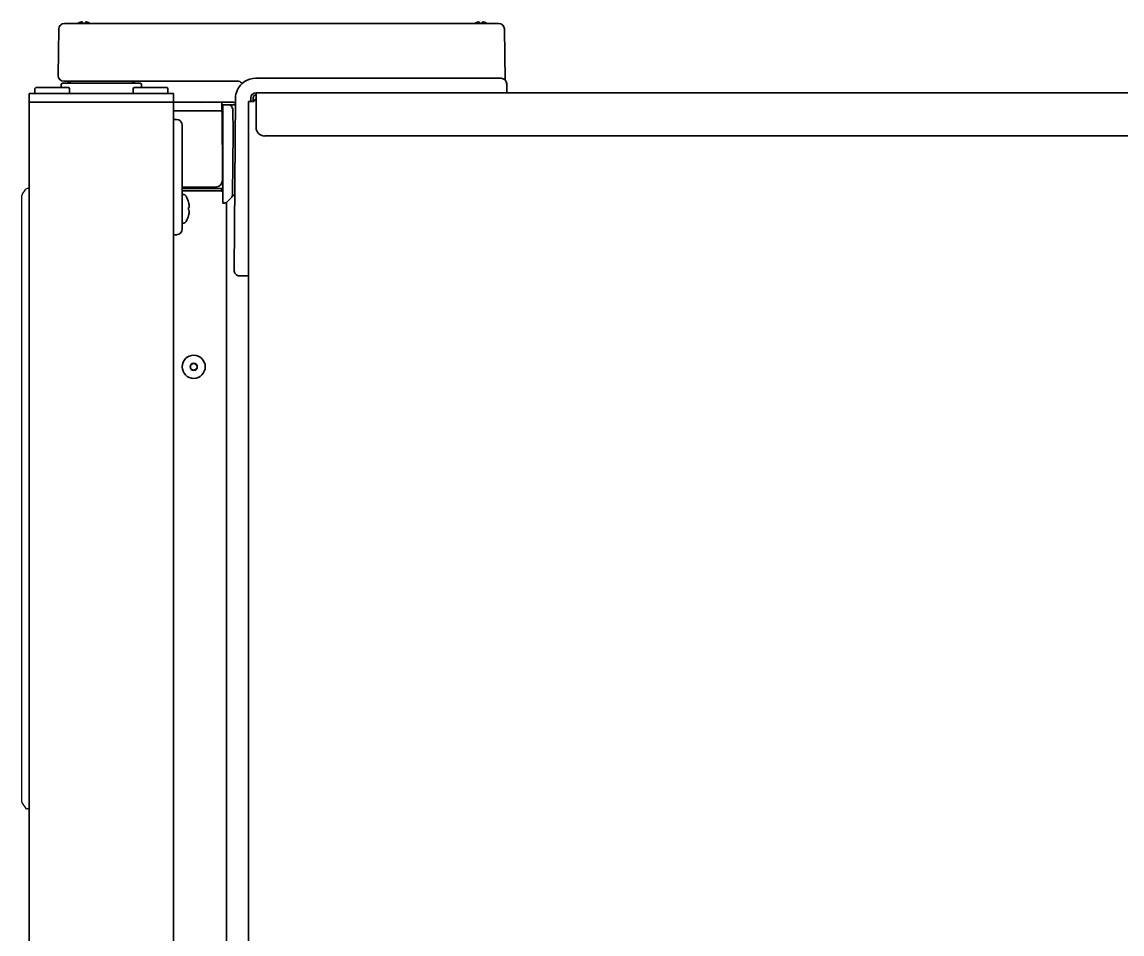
# Model space of a CAD drawing. Extents: x 6336 to 10269, y -393 to 3204.
# Drawn here: x 7393.6 to 7774.8, y 1796.9 to 2113 of the extents above; entities that cross this region are included whole.
import ezdxf

# ---------------------------------------------------------------- set-up
doc = ezdxf.new("R2010")
doc.units = 0
doc.header["$LTSCALE"] = 5
doc.layers.add('1', color=7, linetype='CONTINUOUS', true_color=0xffffff)
doc.layers.add('GEOM', color=7, linetype='CONTINUOUS')

msp = doc.modelspace()

# ---------------------------------------------------------------- linework, layer by layer
at = {"layer": '1', "color": 7, "linetype": 'Continuous', "lineweight": 35}
for p, q in [((7408.25, 2112.53), (7413.35, 2112.53)), ((7413.35, 2112.53), (7469.88, 2112.53)), ((7469.88, 2112.53), (7473.88, 2112.53)), ((7473.88, 2112.53), (7553.72, 2112.53)), ((7553.72, 2112.53), (7558.82, 2112.53)), ((7406.07, 2094.53), (7406.35, 2110.66)), ((7560.72, 2110.66), (7561.03, 2092.88)), ((7406.08, 2094.46), (7406.07, 2094.53)), ((7474.56, 2093.53), (7554.56, 2093.53)), ((7554.56, 2093.53), (7559.56, 2093.53)), ((7398.32, 2090.28), (7398.07, 2090.03)), ((7398.07, 2088.53), (7398.07, 2090.03)), ((7398.32, 2090.28), (7409.82, 2090.28)), ((7407.11, 2090.28), (7407.13, 2091.28)), ((7407.63, 2091.78), (7434.52, 2091.78)), ((7413.07, 2092.53), (7408.07, 2092.53)), ((7409.82, 2090.28), (7410.07, 2090.03)), ((7410.07, 2088.53), (7410.07, 2090.03)), ((7468.24, 2092.53), (7413.07, 2092.53)), ((7432.32, 2090.28), (7432.07, 2090.03)), ((7432.07, 2088.53), (7432.07, 2090.03)), ((7432.32, 2090.28), (7443.82, 2090.28)), ((7435.04, 2090.28), (7435.02, 2091.28)), ((7443.82, 2090.28), (7444.07, 2090.03)), ((7444.07, 2088.53), (7444.07, 2090.03)), ((7561.56, 2091.56), (7561.62, 2088.53)), ((7396.07, 2088.28), (7396.07, 2085.28)), ((7396.07, 2088.28), (7446.07, 2088.28)), ((7396.07, 1400.78), (7396.07, 2085.28)), ((7396.07, 2085.28), (7446.07, 2085.28)), ((7398.32, 2088.28), (7398.07, 2088.53)), ((7409.82, 2088.28), (7410.07, 2088.53)), ((7432.32, 2088.28), (7432.07, 2088.53)), ((7443.82, 2088.28), (7444.07, 2088.53)), ((7446.07, 2088.28), (7446.07, 2085.28)), ((7446.07, 1400.78), (7446.07, 2085.28)), ((7446.07, 2085.28), (7462.52, 2085.28)), ((7466.42, 2085.28), (7462.52, 2085.28)), ((7466.45, 2085.28), (7466.41, 2085.28)), ((7467.04, 2027.04), (7467.56, 2086.59)), ((7472.07, 1374.13), (7472.07, 2085.53)), ((7473.87, 2085.53), (7472.07, 2085.53)), ((7472.87, 2085.53), (7472.87, 2086.73)), ((7473.67, 2085.53), (7473.67, 2086.73)), ((7474.67, 2088.53), (7474.67, 2086.63)), ((7474.67, 2088.53), (8124.07, 2088.53)), ((7474.67, 2086.63), (7474.67, 2076.52)), ((7446.07, 2082.28), (7462.82, 2082.28)), ((7462.77, 2085.03), (7462.82, 2082.28)), ((7463.07, 2059.28), (7462.88, 2081.78)), ((7463.22, 2050.28), (7463.22, 2084.28)), ((7467.54, 2084.28), (7463.22, 2084.28)), ((7466.72, 2074.78), (7466.58, 2082.8)), ((7447.11, 2079.26), (7446.07, 2079.28)), ((7449.07, 2077.26), (7449.07, 2041.29)), ((7463.22, 2075.78), (7462.93, 2075.78)), ((7466.72, 2074.78), (7466.53, 2053.2)), ((7477.67, 2073.53), (8121.07, 2073.53)), ((7463.22, 2060.78), (7463.06, 2060.78)), ((7463.22, 2060.28), (7463.06, 2060.28)), ((7463.07, 2058.28), (7463.07, 2059.28)), ((7463.07, 2059.28), (7463.22, 2059.28)), ((7449.07, 2055.78), (7460.57, 2055.78)), ((7449.07, 2055.33), (7462.68, 2055.33)), ((7459.07, 2055.33), (7459.07, 2055.78)), ((7462.68, 2055.33), (7462.68, 2054.53)), ((7463.22, 2055.33), (7462.68, 2055.33)), ((7463.22, 2057.33), (7462.86, 2057.33)), ((7461.77, 2054.53), (7449.07, 2054.53)), ((7449.37, 2053.28), (7449.07, 2053.28)), ((7462.68, 2054.53), (7461.77, 2054.53)), ((7467.27, 2053.32), (7464.66, 2050.72)), ((7451.27, 2050.58), (7451.28, 2050.58)), ((7451.52, 2048.85), (7451.53, 2048.88)), ((7463.6, 2050.28), (7463.22, 2050.28)), ((7464.48, 1783.16), (7464.48, 2050.57)), ((7449.37, 2043.28), (7449.07, 2043.28)), ((7451.28, 2045.98), (7451.27, 2045.98)), ((7447.11, 2039.29), (7446.07, 2039.28)), ((7472.08, 2031.9), (7472.02, 2025.03)), ((7472.02, 2025.03), (7469.04, 2025.03)), ((7472.07, 2025.03), (7472.02, 2025.03)), ((7472.03, 2026.79), (7472.07, 2026.79)), ((7472.07, 2025.79), (7472.03, 2025.79))]:
    msp.add_line(p, q, dxfattribs=at)
for radius in [4, 1.25, 1.15]:
    msp.add_circle((7453.07, 1993.53), radius, dxfattribs=at)
for centre, radius, start, end in [((7408.25, 2110.63), 1.9, 90, 179), ((7558.82, 2110.63), 1.9, 1, 90), ((7408.07, 2094.53), 2, 182, 270), ((7474.56, 2086.53), 7, 90, 156.7487), ((7559.56, 2091.53), 2, 1, 90), ((7407.63, 2091.28), 0.5, 90, 179), ((7407.63, 2091.28), 0.5, 90, 179), ((7408.62, 2089.53), 3, 48.59, 90), ((7433.52, 2089.53), 3, 90, 131.41), ((7434.52, 2091.28), 0.5, 1, 90), ((7434.52, 2091.28), 0.5, 1, 90), ((7474.56, 2086.53), 7, 156.7487, 179.5), ((7455.82, 2085.03), 0.25, 0, 90), ((7462.52, 2085.03), 0.25, 1, 90), ((7466.42, 2083.28), 2, 55.9365, 90), ((7472.8, 2085.48), 0.25, 93.6563, 179.5), ((7474.67, 2086.73), 1.8, 90, 180), ((7474.67, 2086.73), 1, 90, 180), ((7462.38, 2081.78), 0.5, 0.5, 90), ((7465.08, 2082.78), 1.5, 1, 90), ((7447.07, 2077.26), 2, 0, 89), ((7450.37, 2055.43), 1.3, 164.1043, 174.7841), ((7449.28, 2055.53), 0.2, 174.7841, 270), ((7456.87, 2055.53), 0.2, 270, 5.2159), ((7455.77, 2055.43), 1.3, 5.2159, 15.8957), ((7460.57, 2058.28), 2.5, 270, 0), ((7462.68, 2053.53), 1.8, 72.4609, 90), ((7449.37, 2052.03), 1.25, 28.6021, 90), ((7442.49, 2048.28), 9.08, 14.6676, 28.6021), ((7461.77, 2050.53), 4, 76.8963, 90), ((7462.68, 2053.53), 1, 57.1577, 90), ((7465.03, 2053.21), 1.5, 315, 359.5), ((7442.6, 2048.35), 8.95, 12.6308, 14.3943), ((7442.49, 2048.28), 8.79, 357.391, 2.609), ((7442.6, 2048.35), 8.95, 4.1992, 12.6256), ((7442.6, 2048.2), 8.95, 347.3743, 355.8008), ((7442.61, 2048.35), 8.94, 3.3503, 4.1929), ((7442.61, 2048.2), 8.94, 355.8071, 356.6497), ((7463.6, 2051.78), 1.5, 270, 315), ((7449.37, 2044.53), 1.25, 270, 331.3979), ((7442.49, 2048.28), 9.08, 331.3979, 345.3324), ((7442.6, 2048.2), 8.95, 345.6057, 347.3692), ((7447.07, 2041.29), 2, 271, 0), ((7469.04, 2027.03), 2, 179.5, 270)]:
    msp.add_arc(centre, radius, start, end, dxfattribs=at)
for centre, major_axis, ratio, start_param, end_param in [((7468.24, 2090.53), (1.41, 1.41), 1, 0, 0.785398), ((7477.67, 2076.52), (3, 0), 0.99863, 3.141593, 4.712389)]:
    msp.add_ellipse(centre, major_axis=major_axis, ratio=ratio, start_param=start_param, end_param=end_param, dxfattribs=at)
for points in [[(7414.07, 2113.02), (7414.02, 2113.01), (7413.91, 2112.98), (7413.75, 2112.93), (7413.59, 2112.87), (7413.43, 2112.81), (7413.28, 2112.74), (7413.13, 2112.67), (7412.96, 2112.58), (7412.84, 2112.51), (7412.77, 2112.47)], [(7414.57, 2113.02), (7414.55, 2113.02), (7414.5, 2113.03), (7414.43, 2113.04), (7414.36, 2113.04), (7414.29, 2113.04), (7414.22, 2113.04), (7414.14, 2113.03), (7414.1, 2113.02), (7414.07, 2113.02)], [(7416.07, 2113.02), (7416.05, 2113.03), (7416, 2113.03), (7415.92, 2113.04), (7415.85, 2113.04), (7415.78, 2113.04), (7415.71, 2113.04), (7415.64, 2113.03), (7415.6, 2113.02), (7415.57, 2113.02)], [(7415.57, 2113.02), (7415.57, 2113.01), (7415.57, 2112.98), (7415.57, 2112.93), (7415.57, 2112.87), (7415.57, 2112.81), (7415.57, 2112.74), (7415.57, 2112.67), (7415.57, 2112.58), (7415.57, 2112.51), (7415.57, 2112.47)], [(7552.07, 2113.02), (7552.05, 2113.02), (7552, 2113.03), (7551.93, 2113.04), (7551.86, 2113.04), (7551.79, 2113.04), (7551.72, 2113.04), (7551.64, 2113.03), (7551.6, 2113.02), (7551.57, 2113.02)], [(7553.57, 2113.02), (7553.55, 2113.03), (7553.5, 2113.03), (7553.42, 2113.04), (7553.35, 2113.04), (7553.28, 2113.04), (7553.21, 2113.04), (7553.14, 2113.03), (7553.1, 2113.02), (7553.07, 2113.02)], [(7553.07, 2113.02), (7553.07, 2113.01), (7553.07, 2112.98), (7553.07, 2112.93), (7553.07, 2112.87), (7553.07, 2112.81), (7553.07, 2112.74), (7553.07, 2112.67), (7553.07, 2112.58), (7553.07, 2112.51), (7553.07, 2112.47)], [(7451.52, 2047.7), (7451.46, 2047.78), (7451.36, 2047.83), (7451.27, 2047.88)], [(7451.53, 2047.68), (7451.53, 2047.68), (7451.52, 2047.69), (7451.52, 2047.7)]]:
    msp.add_open_spline(points, degree=3, dxfattribs=at)
for points, knots in [([(7414.57, 2112.53), (7414.57, 2112.63), (7414.57, 2112.72), (7414.57, 2112.84), (7414.57, 2112.88), (7414.57, 2112.96), (7414.57, 2112.99), (7414.57, 2113.02)], [0, 0, 0, 0, 0.457375, 0.457375, 0.728688, 0.728688, 1, 1, 1, 1]), ([(7417.28, 2112.53), (7417.1, 2112.63), (7416.93, 2112.72), (7416.64, 2112.84), (7416.53, 2112.88), (7416.3, 2112.96), (7416.19, 2112.99), (7416.07, 2113.02)], [0, 0, 0, 0, 0.457379, 0.457379, 0.728689, 0.728689, 1, 1, 1, 1]), ([(7551.57, 2113.02), (7551.52, 2113.01), (7551.41, 2112.98), (7551.25, 2112.93), (7551.09, 2112.87), (7550.93, 2112.81), (7550.78, 2112.74), (7550.63, 2112.67), (7550.49, 2112.6), (7550.4, 2112.55), (7550.38, 2112.53)], [0, 0, 0, 0, 0.134116, 0.268232, 0.402347, 0.536463, 0.670579, 0.804695, 0.938811, 1, 1, 1, 1]), ([(7552.07, 2112.53), (7552.07, 2112.63), (7552.07, 2112.72), (7552.07, 2112.84), (7552.07, 2112.88), (7552.07, 2112.96), (7552.07, 2112.99), (7552.07, 2113.02)], [0, 0, 0, 0, 0.457375, 0.457375, 0.728688, 0.728688, 1, 1, 1, 1]), ([(7554.87, 2112.47), (7554.67, 2112.6), (7554.46, 2112.7), (7554.14, 2112.84), (7554.03, 2112.88), (7553.8, 2112.96), (7553.69, 2112.99), (7553.57, 2113.02)], [0, 0, 0, 0, 0.5, 0.5, 0.75, 0.75, 1, 1, 1, 1]), ([(7474.73, 2086.65), (7474.69, 2086.61), (7474.66, 2086.57), (7474.58, 2086.48), (7474.54, 2086.43), (7474.48, 2086.35), (7474.46, 2086.32), (7474.41, 2086.27), (7474.39, 2086.24), (7474.29, 2086.1), (7474.21, 2085.99), (7474.04, 2085.76), (7473.96, 2085.64), (7473.87, 2085.53)], [0, 0, 0, 0, 0.123449, 0.123449, 0.269541, 0.269541, 0.342587, 0.342587, 0.415633, 0.415633, 0.707816, 0.707816, 1, 1, 1, 1]), ([(7462.94, 2074.78), (7462.98, 2074.78), (7463.05, 2074.78), (7463.13, 2074.78), (7463.18, 2074.78), (7463.2, 2074.78), (7463.21, 2074.78), (7463.22, 2074.78), (7463.22, 2074.78)], [0, 0, 0, 0, 0.410578, 0.72923, 0.845892, 0.930928, 0.982582, 1, 1, 1, 1]), ([(7463.22, 2054.31), (7463.18, 2054.32), (7463, 2054.36), (7462.82, 2054.4), (7462.68, 2054.42)], [0, 0, 0, 0, 0.24515, 1, 1, 1, 1]), ([(7451.27, 2048.68), (7451.3, 2048.69), (7451.39, 2048.74), (7451.48, 2048.79), (7451.52, 2048.85)], [0, 0, 0, 0, 0.314454, 1, 1, 1, 1])]:
    msp.add_open_spline(points, degree=3, knots=knots, dxfattribs=at)
at = {"layer": 'GEOM', "color": 7, "linetype": 'Continuous'}
for p, q in [((7393.66, 2053.2), (7394.92, 2055.06)), ((7396.07, 2055.28), (7395.34, 2055.28)), ((7396.07, 1840.28), (7396.07, 2055.28)), ((7393.57, 1842.63), (7393.57, 2052.92)), ((7393.66, 1842.35), (7394.92, 1840.49)), ((7396.07, 1840.28), (7395.34, 1840.28))]:
    msp.add_line(p, q, dxfattribs=at)
for centre, start, end in [((7395.34, 2054.78), 90, 145.7131), ((7394.07, 2052.92), 145.7131, 180), ((7394.07, 1842.63), 180, 214.2869), ((7395.34, 1840.78), 214.2869, 270)]:
    msp.add_arc(centre, 0.5, start, end, dxfattribs=at)

doc.saveas('drawing.dxf')
